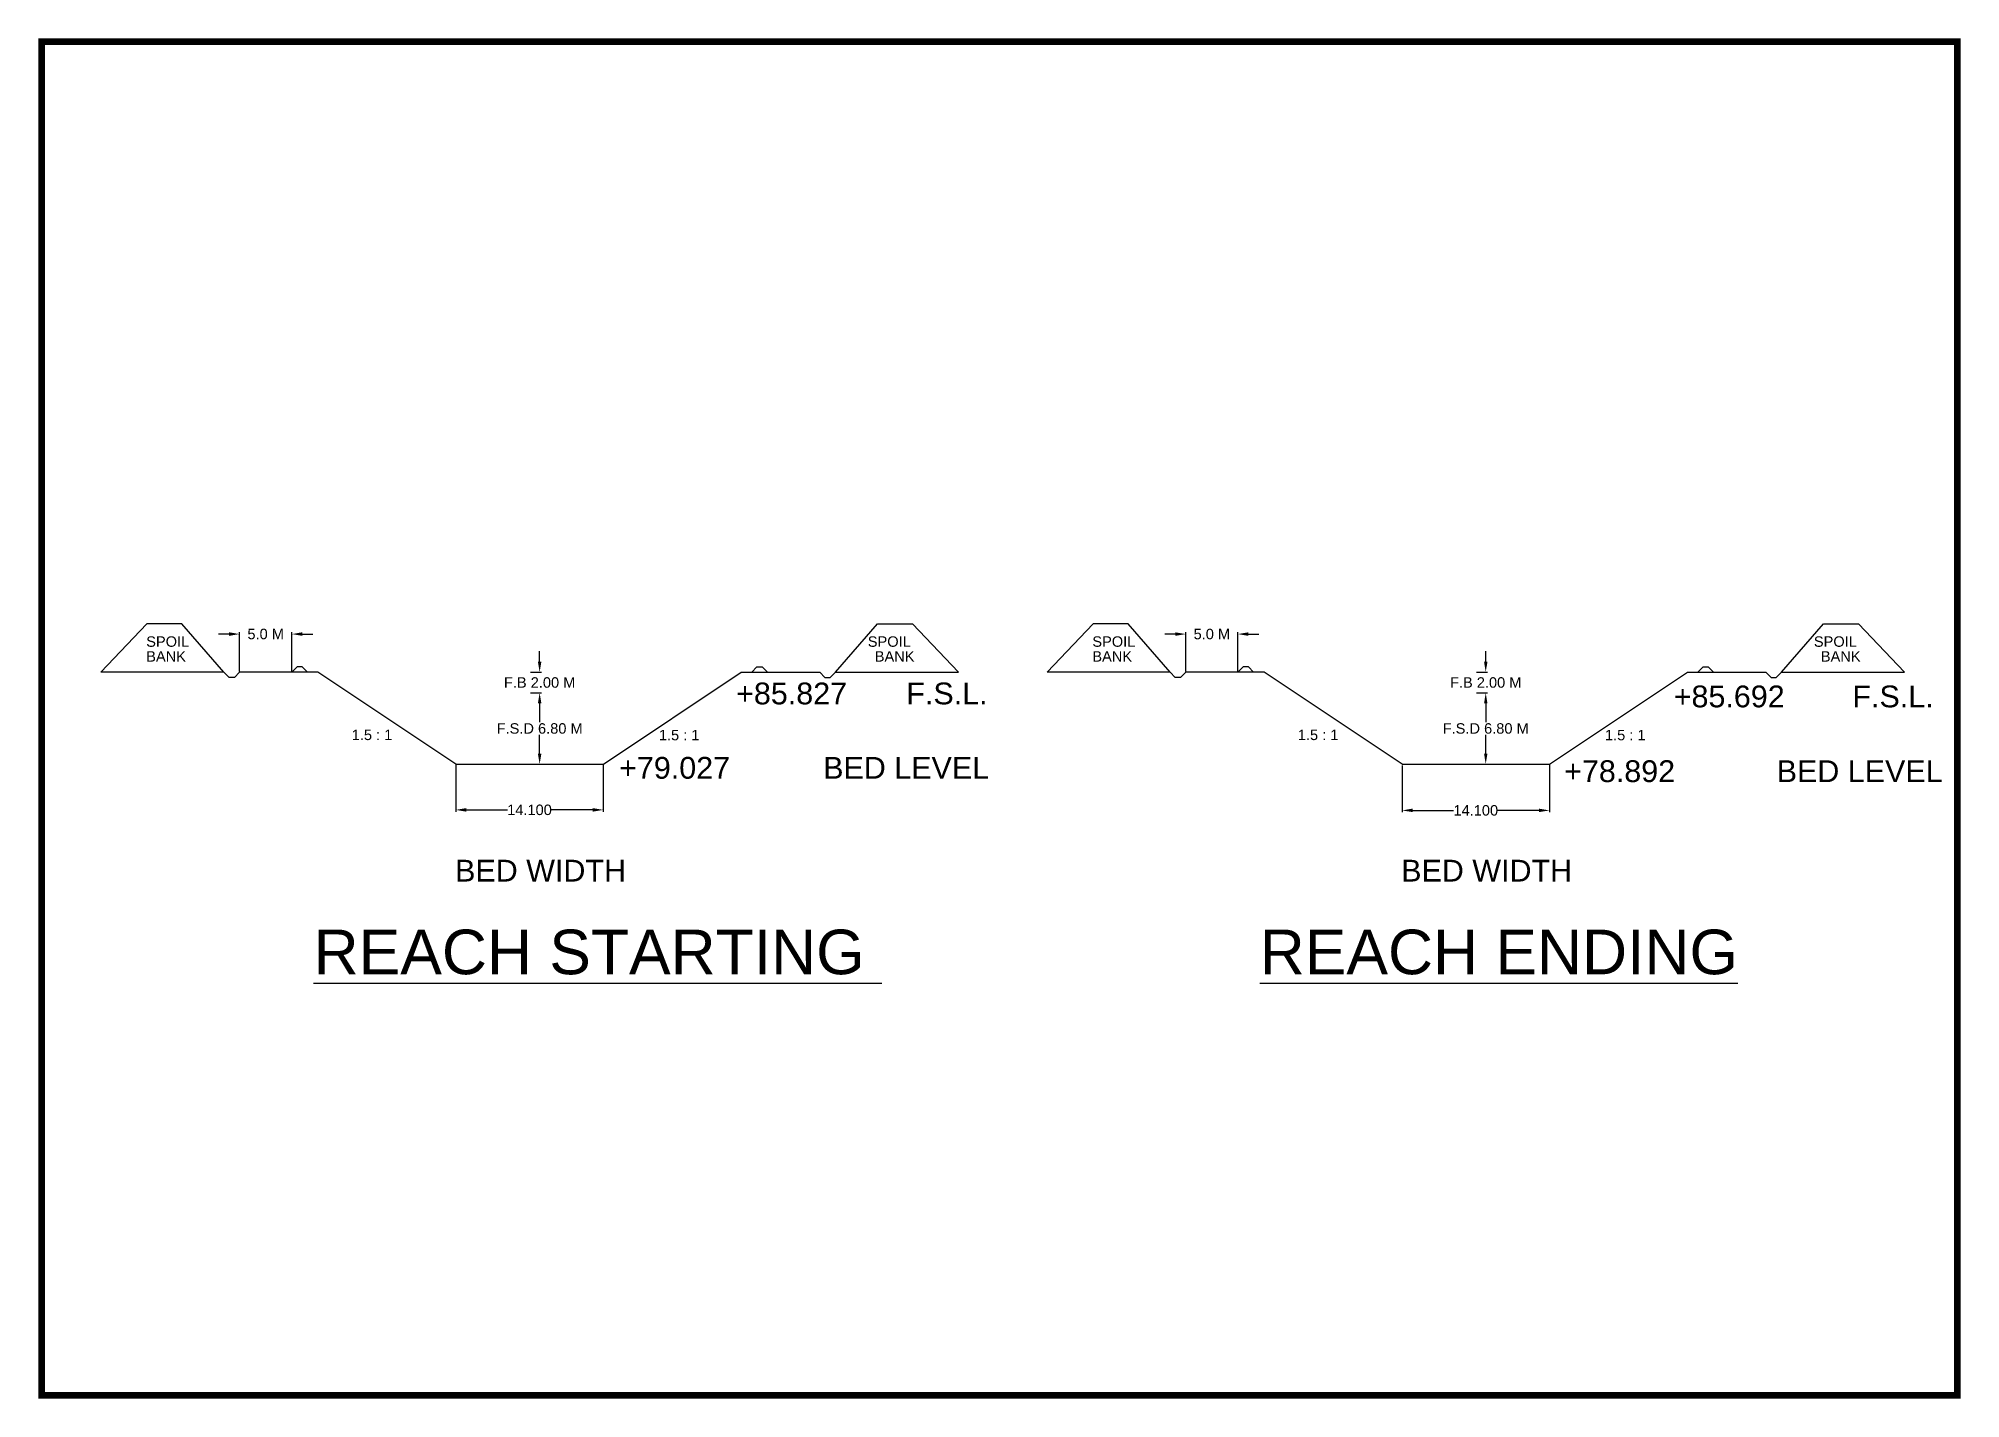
# Model space of a CAD drawing. Header units: inches. Extents: x 420 to 604, y 11 to 141.
import ezdxf

# ---------------------------------------------------------------- set-up
doc = ezdxf.new("R2010")
doc.units = ezdxf.units.IN
doc.header["$MEASUREMENT"] = 0
doc.layers.add('TEXT', color=5, linetype='Continuous')
doc.styles.get("Standard").update_dxf_attribs({"font": 'arial.ttf'})
doc.dimstyles.get("Standard").update_dxf_attribs({"dimtxt": 0.18, "dimasz": 0.18, "dimexe": 0.18, "dimexo": 0.0625, "dimgap": 0.09, "dimtad": 0, "dimtih": 1, "dimtoh": 1, "dimdec": 4, "dimzin": 0, "dimdsep": 46, "dimtxsty": 'Standard', "dimcen": 0.09, "dimadec": 0, "dimazin": 0, "dimtfac": 1, "dimtdec": 4, "dimtofl": 0, "dimtmove": 0, "dimatfit": 3, "dimfxl": 0, "dimtolj": 1, "dimtzin": 0, "dimarcsym": 0})

# ---------------------------------------------------------------- blocks, each defined once
blk = doc.blocks.new('*D11')
at = {"color": 0, "lineweight": -2}
for p, q in [((550.83, 71.31), (550.83, 66.82)), ((564.93, 71.37), (564.93, 66.82)), ((551.83, 67), (555.76, 67)), ((563.93, 67), (559.99, 67))]:
    blk.add_line(p, q, dxfattribs=at)
at = {"color": 0}
for points in [[(551.83, 67.17), (551.83, 66.84), (550.83, 67)], [(563.93, 67.17), (563.93, 66.84), (564.93, 67)]]:
    blk.add_solid(points, dxfattribs=at)
at = {"layer": 'Defpoints', "color": 0}
for p in [(550.83, 71.37), (564.93, 71.44), (564.93, 67)]:
    blk.add_point(p, dxfattribs=at)
at = {"color": 0, "insert": (557.88, 67), "char_height": 1, "attachment_point": 5}
blk.add_mtext('\\A1;14.100', dxfattribs=at)
blk = doc.blocks.new('*D15')
at = {"color": 0, "lineweight": -2}
for p, q in [((467.43, 78.24), (468.5, 78.24)), ((468.32, 77.24), (468.32, 75.44)), ((468.32, 72.44), (468.32, 74.23)), ((467.43, 71.44), (468.5, 71.44))]:
    blk.add_line(p, q, dxfattribs=at)
at = {"color": 0}
for points in [[(468.15, 77.24), (468.49, 77.24), (468.32, 78.24)], [(468.15, 72.44), (468.49, 72.44), (468.32, 71.44)]]:
    blk.add_solid(points, dxfattribs=at)
at = {"layer": 'Defpoints', "color": 0}
for p in [(467.36, 78.24), (468.32, 78.24), (467.36, 71.44)]:
    blk.add_point(p, dxfattribs=at)
at = {"color": 0, "insert": (468.32, 74.84), "char_height": 1, "attachment_point": 5}
blk.add_mtext('\\A1;F.S.D 6.80 M', dxfattribs=at)
blk = doc.blocks.new('*D12')
at = {"color": 0, "lineweight": -2}
for p, q in [((468.32, 81.24), (468.32, 82.24)), ((467.43, 80.24), (468.5, 80.24)), ((467.49, 78.24), (468.5, 78.24)), ((468.32, 77.24), (468.32, 76.24))]:
    blk.add_line(p, q, dxfattribs=at)
at = {"color": 0}
for points in [[(468.15, 81.24), (468.49, 81.24), (468.32, 80.24)], [(468.15, 77.24), (468.49, 77.24), (468.32, 78.24)]]:
    blk.add_solid(points, dxfattribs=at)
at = {"layer": 'Defpoints', "color": 0}
for p in [(467.36, 80.24), (468.32, 80.24), (467.43, 78.24)]:
    blk.add_point(p, dxfattribs=at)
at = {"color": 0, "insert": (468.32, 79.24), "char_height": 1, "attachment_point": 5}
blk.add_mtext('\\A1;F.B 2.00 M', dxfattribs=at)
blk = doc.blocks.new('*D16')
at = {"color": 0, "lineweight": -2}
for p, q in [((438.61, 83.88), (437.61, 83.88)), ((439.61, 80.3), (439.61, 84.06)), ((444.61, 80.3), (444.61, 84.06)), ((445.61, 83.88), (446.61, 83.88))]:
    blk.add_line(p, q, dxfattribs=at)
at = {"color": 0}
for points in [[(438.61, 84.05), (438.61, 83.71), (439.61, 83.88)], [(445.61, 84.05), (445.61, 83.71), (444.61, 83.88)]]:
    blk.add_solid(points, dxfattribs=at)
at = {"layer": 'Defpoints', "color": 0}
for p in [(444.61, 83.88), (439.61, 80.24), (444.61, 80.24)]:
    blk.add_point(p, dxfattribs=at)
at = {"color": 0, "insert": (442.11, 83.88), "char_height": 1, "attachment_point": 5}
blk.add_mtext('\\A1;5.0 M', dxfattribs=at)
blk = doc.blocks.new('*D13')
at = {"color": 0, "lineweight": -2}
for p, q in [((460.3, 71.36), (460.3, 66.87)), ((474.4, 71.42), (474.4, 66.87)), ((461.3, 67.05), (465.23, 67.05)), ((473.4, 67.05), (469.47, 67.05))]:
    blk.add_line(p, q, dxfattribs=at)
at = {"color": 0}
for points in [[(461.3, 67.22), (461.3, 66.88), (460.3, 67.05)], [(473.4, 67.22), (473.4, 66.88), (474.4, 67.05)]]:
    blk.add_solid(points, dxfattribs=at)
at = {"layer": 'Defpoints', "color": 0}
for p in [(460.3, 71.42), (474.4, 71.48), (474.4, 67.05)]:
    blk.add_point(p, dxfattribs=at)
at = {"color": 0, "insert": (467.35, 67.05), "char_height": 1, "attachment_point": 5}
blk.add_mtext('\\A1;14.100', dxfattribs=at)
blk = doc.blocks.new('*D17')
at = {"color": 0, "lineweight": -2}
for p, q in [((557.94, 78.24), (559.01, 78.24)), ((558.83, 77.24), (558.83, 75.44)), ((558.83, 72.44), (558.83, 74.23)), ((557.94, 71.44), (559.01, 71.44))]:
    blk.add_line(p, q, dxfattribs=at)
at = {"color": 0}
for points in [[(558.67, 77.24), (559, 77.24), (558.83, 78.24)], [(558.67, 72.44), (559, 72.44), (558.83, 71.44)]]:
    blk.add_solid(points, dxfattribs=at)
at = {"layer": 'Defpoints', "color": 0}
for p in [(557.88, 78.24), (558.83, 78.24), (557.88, 71.44)]:
    blk.add_point(p, dxfattribs=at)
at = {"color": 0, "insert": (558.83, 74.84), "char_height": 1, "attachment_point": 5}
blk.add_mtext('\\A1;F.S.D 6.80 M', dxfattribs=at)
blk = doc.blocks.new('*D14')
at = {"color": 0, "lineweight": -2}
for p, q in [((558.83, 81.24), (558.83, 82.24)), ((557.94, 80.24), (559.01, 80.24)), ((558, 78.24), (559.01, 78.24)), ((558.83, 77.24), (558.83, 76.24))]:
    blk.add_line(p, q, dxfattribs=at)
at = {"color": 0}
for points in [[(558.67, 81.24), (559, 81.24), (558.83, 80.24)], [(558.67, 77.24), (559, 77.24), (558.83, 78.24)]]:
    blk.add_solid(points, dxfattribs=at)
at = {"layer": 'Defpoints', "color": 0}
for p in [(557.88, 80.24), (558.83, 80.24), (557.94, 78.24)]:
    blk.add_point(p, dxfattribs=at)
at = {"color": 0, "insert": (558.83, 79.24), "char_height": 1, "attachment_point": 5}
blk.add_mtext('\\A1;F.B 2.00 M', dxfattribs=at)
blk = doc.blocks.new('*D18')
at = {"color": 0, "lineweight": -2}
for p, q in [((529.13, 83.88), (528.13, 83.88)), ((530.13, 80.3), (530.13, 84.06)), ((535.13, 80.3), (535.13, 84.06)), ((536.13, 83.88), (537.13, 83.88))]:
    blk.add_line(p, q, dxfattribs=at)
at = {"color": 0}
for points in [[(529.13, 84.05), (529.13, 83.71), (530.13, 83.88)], [(536.13, 84.05), (536.13, 83.71), (535.13, 83.88)]]:
    blk.add_solid(points, dxfattribs=at)
at = {"layer": 'Defpoints', "color": 0}
for p in [(535.13, 83.88), (530.13, 80.24), (535.13, 80.24)]:
    blk.add_point(p, dxfattribs=at)
at = {"color": 0, "insert": (532.63, 83.88), "char_height": 1, "attachment_point": 5}
blk.add_mtext('\\A1;5.0 M', dxfattribs=at)

msp = doc.modelspace()

# ---------------------------------------------------------------- linework, layer by layer
at = {"color": 106}
for p, q in [((430.74881, 84.84526), (426.34818, 80.2353)), ((434.09731, 84.84526), (430.74881, 84.84526)), ((438.11415, 80.2353), (434.09731, 84.84526)), ((496.61415, 80.2353), (500.63099, 84.84526)), ((500.63099, 84.84526), (503.97949, 84.84526)), ((503.97949, 84.84526), (508.38011, 80.2353)), ((521.2609, 84.84526), (516.86027, 80.2353)), ((524.6094, 84.84526), (521.2609, 84.84526)), ((528.62624, 80.2353), (524.6094, 84.84526)), ((587.12624, 80.2353), (591.14308, 84.84526)), ((591.14308, 84.84526), (594.49158, 84.84526)), ((594.49158, 84.84526), (598.89221, 80.2353)), ((438.11415, 80.2353), (426.34818, 80.2353)), ((438.61415, 79.7353), (438.11415, 80.2353)), ((439.11415, 79.7353), (438.61415, 79.7353)), ((439.11415, 79.7353), (439.61415, 80.2353)), ((447.11415, 80.2353), (439.61415, 80.2353)), ((445.11415, 80.7353), (444.61415, 80.2353)), ((445.61415, 80.7353), (445.11415, 80.7353)), ((445.61415, 80.7353), (446.11415, 80.2353)), ((460.31415, 71.4353), (447.11415, 80.2353)), ((474.41415, 71.4353), (487.61415, 80.2353)), ((487.61415, 80.2353), (495.11415, 80.2353)), ((489.11415, 80.7353), (488.61415, 80.2353)), ((489.11415, 80.7353), (489.61415, 80.7353)), ((489.61415, 80.7353), (490.11415, 80.2353)), ((495.61415, 79.7353), (495.11415, 80.2353)), ((495.61415, 79.7353), (496.11415, 79.7353)), ((496.11415, 79.7353), (496.61415, 80.2353)), ((496.61415, 80.2353), (508.38011, 80.2353)), ((528.62624, 80.2353), (516.86027, 80.2353)), ((529.12624, 79.7353), (528.62624, 80.2353)), ((529.62624, 79.7353), (529.12624, 79.7353)), ((529.62624, 79.7353), (530.12624, 80.2353)), ((537.62624, 80.2353), (530.12624, 80.2353)), ((535.62624, 80.7353), (535.12624, 80.2353)), ((536.12624, 80.7353), (535.62624, 80.7353)), ((536.12624, 80.7353), (536.62624, 80.2353)), ((550.82624, 71.4353), (537.62624, 80.2353)), ((564.92624, 71.4353), (578.12624, 80.2353)), ((578.12624, 80.2353), (585.62624, 80.2353)), ((579.62624, 80.7353), (579.12624, 80.2353)), ((579.62624, 80.7353), (580.12624, 80.7353)), ((580.12624, 80.7353), (580.62624, 80.2353)), ((586.12624, 79.7353), (585.62624, 80.2353)), ((586.12624, 79.7353), (586.62624, 79.7353)), ((586.62624, 79.7353), (587.12624, 80.2353)), ((587.12624, 80.2353), (598.89221, 80.2353)), ((460.31415, 71.4353), (474.41415, 71.4353)), ((550.82624, 71.4353), (564.92624, 71.4353))]:
    msp.add_line(p, q, dxfattribs=at)
at = {"layer": 'TEXT', "lineweight": 25, "ltscale": 0.2, "const_width": 0.61707}
msp.add_lwpolyline([(420.67862, 140.59149), (603.94961, 140.59149), (603.94961, 11.00594), (420.67862, 11.00594)], close=True, dxfattribs=at)

# ---------------------------------------------------------------- texts
at = {"color": 106}
for s, p in [('SPOIL', (430.68118, 82.66363)), ('SPOIL', (499.71378, 82.66363)), ('SPOIL', (521.19327, 82.66363)), ('SPOIL', (590.22587, 82.66363)), ('BANK', (430.68118, 81.24159)), ('BANK', (500.38045, 81.24159)), ('BANK', (521.19327, 81.24159)), ('BANK', (590.89254, 81.24159)), ('1.5 : 1', (450.34248, 73.73179)), ('1.5 : 1', (479.72662, 73.71336)), ('1.5 : 1', (540.85457, 73.73179)), ('1.5 : 1', (570.23871, 73.71336))]:
    msp.add_text(s, height=1, dxfattribs=at).set_placement(p)
at = {"layer": 'TEXT', "color": 106, "lineweight": 25, "ltscale": 0.2}
for s, height, p in [('+85.827       F.S.L.', 2.0864248, (487.11677, 77.15215)), ('+85.692        F.S.L.', 2.0864248, (576.81646, 76.86811)), ('+79.027           BED LEVEL', 2.0864248, (475.92252, 70.03348)), ('+78.892            BED LEVEL', 2.0864248, (566.33498, 69.71305)), ('BED WIDTH', 2.086425, (460.23346, 60.19032)), ('BED WIDTH', 2.086425, (550.74555, 60.19032)), ('%%UREACH STARTING ', 4.2719994, (446.6985, 51.31546)), ('%%UREACH ENDING', 4.2719994, (537.21059, 51.31546))]:
    msp.add_text(s, height=height, dxfattribs=at).set_placement(p)

# ---------------------------------------------------------------- dimensions: what is measured, and where the dimension line sits
at = {"color": 106}
for base, p1, p2, text, picture, middle in [((444.61415, 83.87998), (439.61415, 80.2353), (444.61415, 80.2353), '5.0 M', '*D16', (442.11415, 83.87998)), ((535.12624, 83.87998), (530.12624, 80.2353), (535.12624, 80.2353), '5.0 M', '*D18', (532.62624, 83.87998)), ((474.39988, 67.05088), (460.29988, 71.42162), (474.39988, 71.48412), '14.100', '*D13', (467.34988, 67.05088)), ((564.92624, 67.00206), (550.82624, 71.3728), (564.92624, 71.4353), '14.100', '*D11', (557.87624, 67.00206))]:
    dim = msp.add_linear_dim(base=base, p1=p1, p2=p2, text=text, dimstyle='Standard', override={"dimtxt": 1, "dimasz": 1}, dxfattribs=at)
    dim.commit()
    dim.dimension.update_dxf_attribs({"geometry": picture, "text_midpoint": middle})
for base, p1, p2, text, picture, middle in [((468.32023, 80.2353), (467.42665, 78.2353), (467.36415, 80.2353), 'F.B 2.00 M', '*D12', (468.32023, 79.2353)), ((558.83232, 80.2353), (557.93874, 78.2353), (557.87624, 80.2353), 'F.B 2.00 M', '*D14', (558.83232, 79.2353)), ((468.32023, 78.2353), (467.36415, 71.4353), (467.36415, 78.2353), 'F.S.D 6.80 M', '*D15', (468.32023, 74.8353)), ((558.83232, 78.2353), (557.87624, 71.4353), (557.87624, 78.2353), 'F.S.D 6.80 M', '*D17', (558.83232, 74.8353))]:
    dim = msp.add_linear_dim(base=base, p1=p1, p2=p2, angle=90, text=text, dimstyle='Standard', override={"dimtxt": 1, "dimasz": 1}, dxfattribs=at)
    dim.commit()
    dim.dimension.update_dxf_attribs({"geometry": picture, "text_midpoint": middle})

doc.saveas('drawing.dxf')
